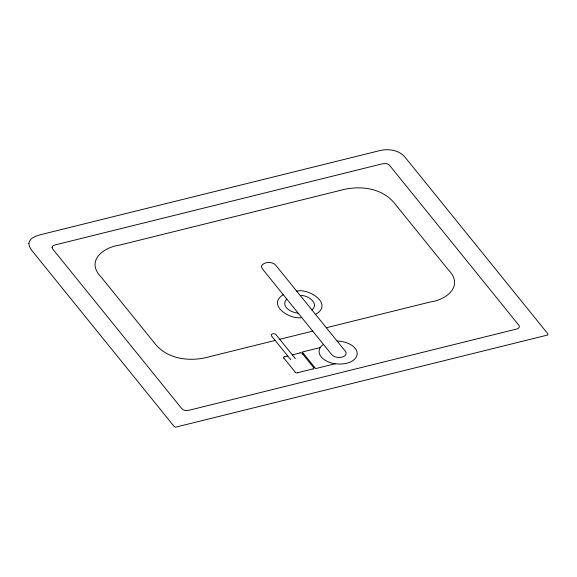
<?xml version="1.0" encoding="UTF-8"?>
<svg xmlns="http://www.w3.org/2000/svg" width="577" height="577" viewBox="0 0 577 577"><rect width="100%" height="100%" fill="white"/><g stroke="black" fill="none" stroke-linecap="round" stroke-linejoin="round"><path stroke-width="0.87" d="M323.502 344.44A20.072 11.966 5 0 0 320.192 347.534C315.28 356.55 327.851 363.149 335.352 363.77M311.941 309.986C319.853 303.098 307.267 294.71 300.242 295.518M283.257 294.674C266.451 305.146 290.289 320.055 301.764 317.566M315.504 314.393C333.91 304.079 308.688 287.945 296.679 291.118M275.15 340.43L209.646 356.673C190.547 362.183 166.904 359.637 154.232 342.709L101.357 277.335C85.432 261.302 102.807 247.41 119.461 245.146L340.012 190.468C359.11 184.957 382.753 187.503 395.433 204.431L448.3 269.805C464.225 285.839 446.85 299.73 430.204 301.995L326.308 327.75M279.73 339.298L312.727 331.119M320.271 347.563L302.261 352.028L315.662 368.595L335.439 363.698M284.634 356.774L287.743 356.002M292.323 354.862L300.011 352.958M302.716 354.062L303.711 353.816M297.544 372.742L312.929 368.927M302.283 353.528L313.672 367.607M295.381 358.649L275.936 334.602C275.179 333.181 270.296 333.333 271.356 335.742L290.808 359.788M283.891 358.093L295.273 372.165M337.127 341.036A19.178 11.432 5 0 1 357.177 354.141A19.178 11.432 5 0 1 335.36 363.734M298.085 313.152A14.995 8.936 5 0 1 286.747 299.131M283.733 358.129A1.861 1.111 5 0 1 284.555 356.673M297.624 372.836A1.861 1.111 5 0 1 295.114 372.208M313.823 367.571A1.861 1.111 5 0 1 313.008 369.028M299.932 352.857A1.861 1.111 5 0 1 302.442 353.492M28.857 243.451L29.528 246.747L31.807 250.447L174.117 426.417L175.451 427.211L547.876 334.97L547.854 333.794L405.71 158.026C399.371 149.558 387.549 148.289 378 151.044L41.039 234.579C36.344 235.899 29.514 237.674 28.857 243.451M52.024 247.266L52.86 249.192L181.611 408.401L183.197 409.793L185.159 410.507L189.004 410.269L516.155 329.157C518.29 329.063 520.706 326.784 518.572 324.865L389.763 165.592L388.234 164.272L386.273 163.558L382.428 163.796L55.269 244.9L52.839 245.91L52.024 247.266M261.287 266.278L262.376 268.86L331.703 354.588A7.667 4.573 5 0 0 341.959 357.185A7.667 4.573 5 0 0 345.32 351.213L276.022 265.579C272.676 261.201 263.754 261.388 261.287 266.278"/></g></svg>
